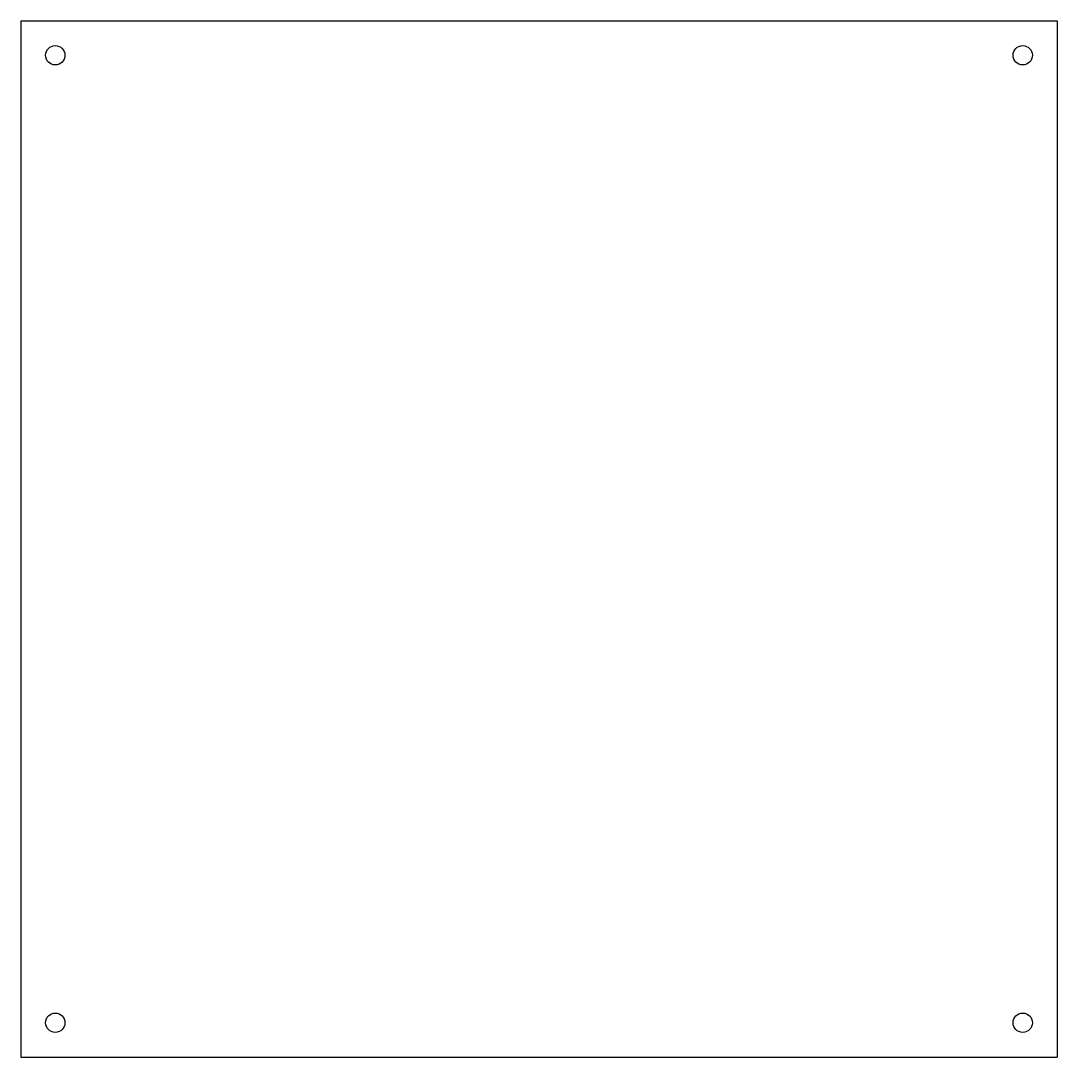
# Model space of a CAD drawing. Header units: inches. Extents: x 0 to 30, y 0 to 30.
import ezdxf

# ---------------------------------------------------------------- set-up
doc = ezdxf.new("R2010")
doc.units = ezdxf.units.IN
doc.header["$MEASUREMENT"] = 0

msp = doc.modelspace()

# ---------------------------------------------------------------- linework, layer by layer
at = {"color": 7, "linetype": 'Continuous', "lineweight": 25}
for p, q in [((0, 30), (30, 30)), ((0, 30), (0, 0)), ((30, 30), (30, 0)), ((0, 0), (30, 0))]:
    msp.add_line(p, q, dxfattribs=at)
for centre in [(1, 29), (29, 29), (1, 1), (29, 1)]:
    msp.add_circle(centre, 0.281, dxfattribs=at)

doc.saveas('drawing.dxf')
